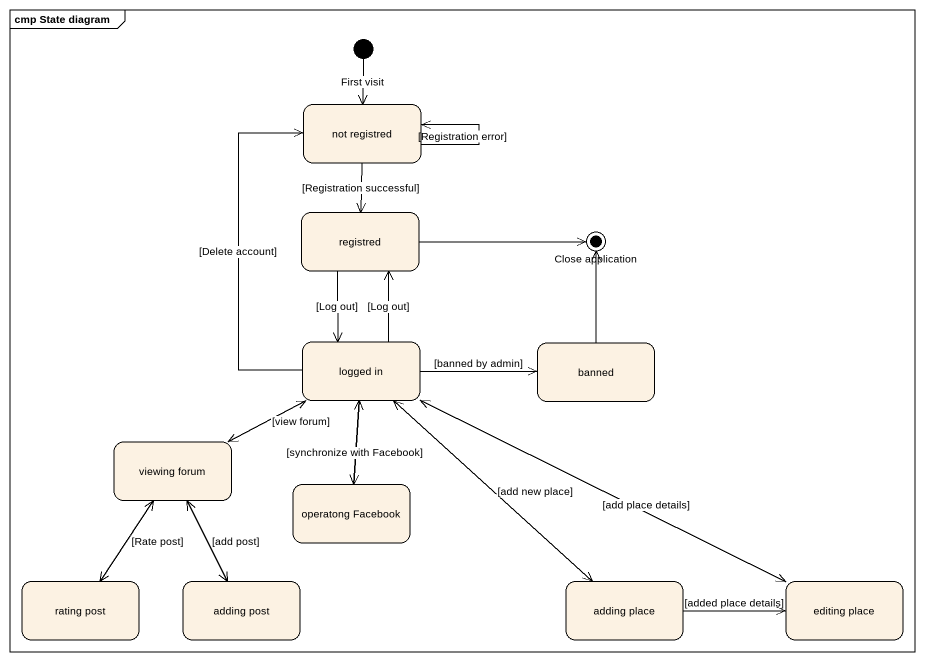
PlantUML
@startuml
mainframe cmp State diagram
hide empty description
state "not registred" as not_registred
state registred
state "Close application" as Close_application <<end>>
state "logged in" as logged_in
state banned
state "viewing forum" as viewing_forum
state "operatong Facebook" as operatong_Facebook
state "rating post" as rating_post
state "adding post" as adding_post
state "adding place" as adding_place
state "editing place" as editing_place
[*] --> not_registred : First visit
not_registred --> not_registred : [Registration error]
not_registred --> registred : [Registration successful]
registred -right-> Close_application
registred --> logged_in : [Log out]
logged_in -up-> not_registred : [Delete account]
logged_in -up-> registred : [Log out]
logged_in -right-> banned : [banned by admin]
logged_in -left-> viewing_forum : [view forum]
logged_in --> operatong_Facebook : [synchronize with Facebook]
logged_in --> adding_place : [add new place]
logged_in -right-> editing_place : [add place details]
banned -up-> Close_application
viewing_forum -right-> logged_in
viewing_forum --> rating_post : [Rate post]
viewing_forum --> adding_post : [add post]
operatong_Facebook -up-> logged_in
rating_post -up-> viewing_forum
adding_post -up-> viewing_forum
adding_place -up-> logged_in
adding_place -right-> editing_place : [added place details]
editing_place -left-> logged_in
@enduml
